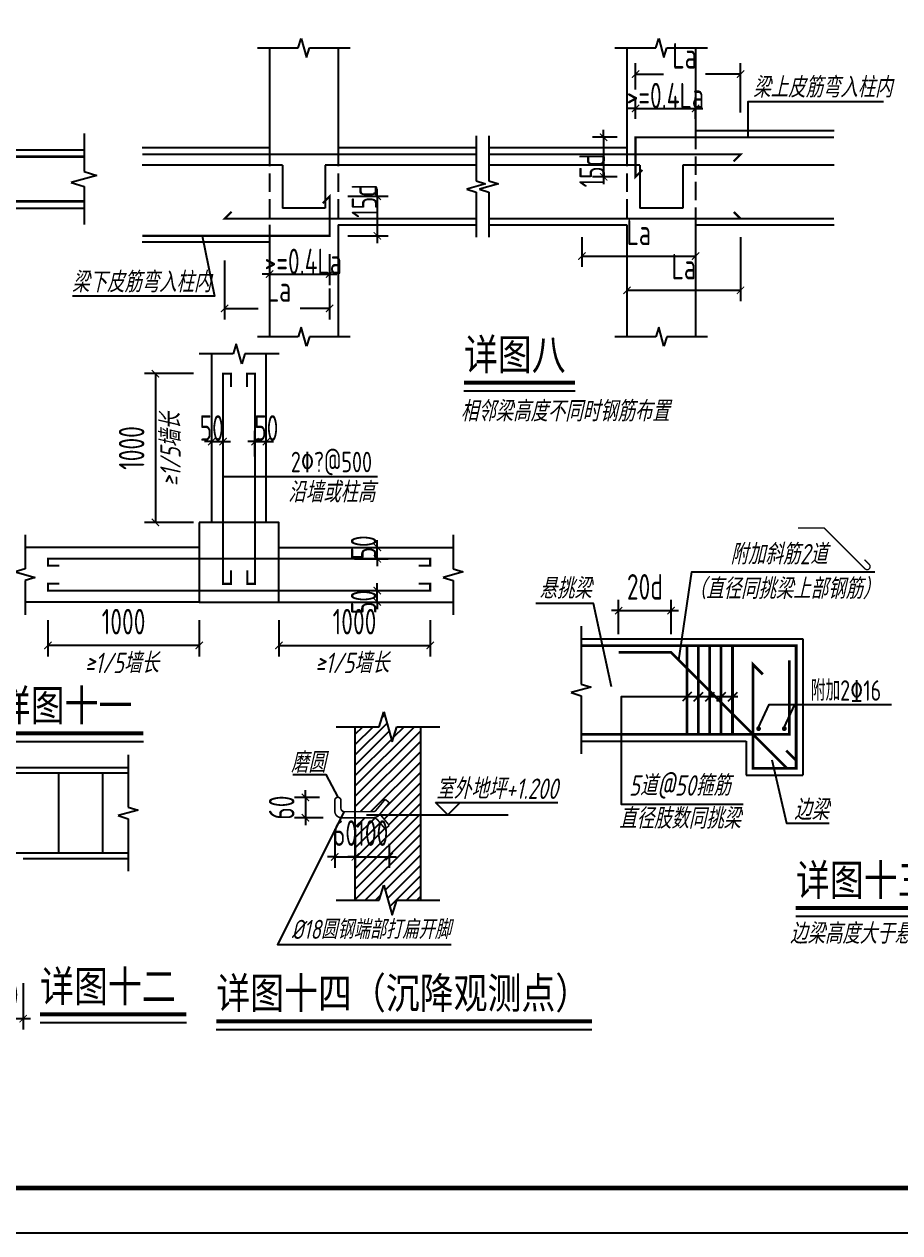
# Model space of a CAD drawing. Header units: millimetres. Extents: x -807114 to 558292, y -468455 to -61603.
# Drawn here: x -312936 to -300955, y -254641 to -238107 of the extents above; entities that cross this region are included whole.
import ezdxf
from ezdxf.enums import TextEntityAlignment as Align

# ---------------------------------------------------------------- set-up
doc = ezdxf.new("R2010")
doc.units = ezdxf.units.MM
doc.header["$LTSCALE"] = 1000
doc.linetypes.add('DASH', pattern=[0.35, 0.25, -0.1])
for name, color, linetype in [('0-hatch', 8, 'Continuous'), ('1-剖面钢筋', 30, 'Continuous'), ('DIM_IDEN', 3, 'Continuous'), ('DIM_LEAD', 3, 'Continuous'), ('DIM_SYMB', 3, 'Continuous'), ('PUB_DIM', 3, 'Continuous'), ('PUB_TEXT', 3, 'Continuous'), ('PUB_TITLE', 4, 'Continuous'), ('标注线', 133, 'Continuous')]:
    doc.layers.add(name, color=color, linetype=linetype)
doc.styles.add('DIM_FONT', font='tssdeng.shx', dxfattribs={"width": 0.7, "bigfont": 'tssdchn.shx'})
doc.styles.add('LL', font='tssdeng.shx', dxfattribs={"width": 0.7, "height": 5, "bigfont": 'tssdchn.shx'})
doc.styles.add('TEXT', font='gbeitc.shx', dxfattribs={"width": 0.85, "bigfont": 'hztxt.shx'})
doc.styles.add('宋体', font='simsun.ttc', dxfattribs={"width": 0.8})
doc.dimstyles.new('DIMN', dxfattribs={"dimtxt": 350, "dimasz": 100, "dimexe": 150, "dimexo": 250, "dimgap": 150, "dimtad": 1, "dimdec": 0, "dimzin": 0, "dimdsep": 46, "dimtxsty": 'DIM_FONT', "dimblk": 'ARCHTICK', "dimcen": 9, "dimclrt": 7, "dimadec": 0, "dimazin": 0, "dimtfac": 1, "dimtdec": 0, "dimtix": 1, "dimtmove": 2, "dimatfit": 3, "dimfxl": 1, "dimtolj": 1, "dimtzin": 0, "dimarcsym": 0})

# ---------------------------------------------------------------- blocks, each defined once
blk = doc.blocks.new('_ArchTick')
at = {"color": 0, "linetype": 'ByBlock', "const_width": 0.15}
blk.add_lwpolyline([(-0.5, -0.5), (0.5, 0.5)], dxfattribs=at)
blk = doc.blocks.new('*D9019')
at = {"layer": 'Defpoints', "color": 0}
for p in [(-308644, -248684), (-309088, -248964), (-308593, -248964)]:
    blk.add_point(p, dxfattribs=at)
at = {"layer": 'PUB_DIM', "color": 0, "lineweight": -2}
for p, q in [((-309088, -248684), (-309088, -248584)), ((-308894, -248684), (-309238, -248684)), ((-309088, -248684), (-309088, -248964)), ((-308843, -248964), (-309238, -248964)), ((-309088, -248964), (-309088, -249064))]:
    blk.add_line(p, q, dxfattribs=at)
at = {"layer": 'PUB_DIM', "color": 0, "linetype": 'ByBlock', "lineweight": -2, "xscale": 100, "yscale": 100, "zscale": 100}
for p, rotation in [((-309088, -248684), 270), ((-309088, -248964), 90)]:
    blk.add_blockref('_ArchTick', p, dxfattribs=dict(at, rotation=rotation))
at = {"layer": 'PUB_DIM', "color": 7, "insert": (-309413, -248824), "char_height": 350, "attachment_point": 5, "rotation": 90, "style": 'DIM_FONT'}
blk.add_mtext('\\A1;60', dxfattribs=at)
blk = doc.blocks.new('*D9020')
at = {"layer": 'Defpoints', "color": 0}
for p in [(-308686, -248870), (-308406, -249069), (-308406, -249498)]:
    blk.add_point(p, dxfattribs=at)
at = {"layer": 'PUB_DIM', "color": 0, "lineweight": -2}
for p, q in [((-308686, -249120), (-308686, -249648)), ((-308406, -249319), (-308406, -249648)), ((-308686, -249498), (-308786, -249498)), ((-308686, -249498), (-308406, -249498)), ((-308406, -249498), (-308306, -249498))]:
    blk.add_line(p, q, dxfattribs=at)
at = {"layer": 'PUB_DIM', "color": 0, "linetype": 'ByBlock', "lineweight": -2, "xscale": 100, "yscale": 100, "zscale": 100}
blk.add_blockref('_ArchTick', (-308686, -249498), dxfattribs=at)
at = {"layer": 'PUB_DIM', "color": 0, "linetype": 'ByBlock', "lineweight": -2, "xscale": 100, "yscale": 100, "zscale": 100, "rotation": 180}
blk.add_blockref('_ArchTick', (-308406, -249498), dxfattribs=at)
at = {"layer": 'PUB_DIM', "color": 7, "insert": (-308546, -249173), "char_height": 350, "attachment_point": 5, "style": 'DIM_FONT'}
blk.add_mtext('\\A1;60', dxfattribs=at)
blk = doc.blocks.new('*D9021')
at = {"layer": 'Defpoints', "color": 0}
for p in [(-308406, -248870), (-307940, -249069), (-307940, -249498)]:
    blk.add_point(p, dxfattribs=at)
at = {"layer": 'PUB_DIM', "color": 0, "lineweight": -2}
for p, q in [((-308406, -249120), (-308406, -249648)), ((-307940, -249319), (-307940, -249648)), ((-308406, -249498), (-308506, -249498)), ((-308406, -249498), (-307940, -249498)), ((-307940, -249498), (-307840, -249498))]:
    blk.add_line(p, q, dxfattribs=at)
at = {"layer": 'PUB_DIM', "color": 0, "linetype": 'ByBlock', "lineweight": -2, "xscale": 100, "yscale": 100, "zscale": 100}
blk.add_blockref('_ArchTick', (-308406, -249498), dxfattribs=at)
at = {"layer": 'PUB_DIM', "color": 0, "linetype": 'ByBlock', "lineweight": -2, "xscale": 100, "yscale": 100, "zscale": 100, "rotation": 180}
blk.add_blockref('_ArchTick', (-307940, -249498), dxfattribs=at)
at = {"layer": 'PUB_DIM', "color": 7, "insert": (-308173, -249173), "char_height": 350, "attachment_point": 5, "style": 'DIM_FONT'}
blk.add_mtext('\\A1;100', dxfattribs=at)
blk = doc.blocks.new('*D9022')
at = {"layer": 'Defpoints', "color": 0}
for p in [(-304084, -246130), (-304802, -246701), (-304084, -246701)]:
    blk.add_point(p, dxfattribs=at)
at = {"layer": 'PUB_DIM', "color": 0, "lineweight": -2}
for p, q in [((-304802, -246451), (-304802, -245980)), ((-304084, -246451), (-304084, -245980)), ((-304802, -246130), (-304902, -246130)), ((-304802, -246130), (-304084, -246130)), ((-304084, -246130), (-303984, -246130))]:
    blk.add_line(p, q, dxfattribs=at)
at = {"layer": 'PUB_DIM', "color": 0, "linetype": 'ByBlock', "lineweight": -2, "xscale": 100, "yscale": 100, "zscale": 100}
blk.add_blockref('_ArchTick', (-304802, -246130), dxfattribs=at)
at = {"layer": 'PUB_DIM', "color": 0, "linetype": 'ByBlock', "lineweight": -2, "xscale": 100, "yscale": 100, "zscale": 100, "rotation": 180}
blk.add_blockref('_ArchTick', (-304084, -246130), dxfattribs=at)
at = {"layer": 'PUB_DIM', "color": 7, "insert": (-304443, -245805), "char_height": 350, "attachment_point": 5, "style": 'DIM_FONT'}
blk.add_mtext('\\A1;20d', dxfattribs=at)
blk = doc.blocks.new('*D9034')
at = {"layer": 'Defpoints', "color": 0}
for p in [(-304571, -239654), (-305008, -240195), (-304571, -240195)]:
    blk.add_point(p, dxfattribs=at)
at = {"layer": 'PUB_DIM', "color": 0, "lineweight": -2}
for p, q in [((-305008, -239654), (-305008, -239554)), ((-304821, -239654), (-305158, -239654)), ((-305008, -239654), (-305008, -240195)), ((-304821, -240195), (-305158, -240195)), ((-305008, -240195), (-305008, -240295))]:
    blk.add_line(p, q, dxfattribs=at)
at = {"layer": 'PUB_DIM', "color": 0, "linetype": 'ByBlock', "lineweight": -2, "xscale": 100, "yscale": 100, "zscale": 100}
for p, rotation in [((-305008, -239654), 270), ((-305008, -240195), 90)]:
    blk.add_blockref('_ArchTick', p, dxfattribs=dict(at, rotation=rotation))
at = {"layer": 'PUB_DIM', "color": 7, "insert": (-305166, -240110), "char_height": 350, "attachment_point": 5, "rotation": 90, "style": 'DIM_FONT'}
blk.add_mtext('\\A1;15d', dxfattribs=at)
blk = doc.blocks.new('*D9035')
at = {"layer": 'Defpoints', "color": 0}
for p in [(-303750, -239260), (-304571, -239654), (-303750, -239654)]:
    blk.add_point(p, dxfattribs=at)
at = {"layer": 'PUB_DIM', "color": 0, "lineweight": -2}
for p, q in [((-304571, -239404), (-304571, -239110)), ((-303750, -239404), (-303750, -239110)), ((-304571, -239260), (-304671, -239260)), ((-304571, -239260), (-303750, -239260)), ((-303750, -239260), (-303650, -239260))]:
    blk.add_line(p, q, dxfattribs=at)
at = {"layer": 'PUB_DIM', "color": 0, "linetype": 'ByBlock', "lineweight": -2, "xscale": 100, "yscale": 100, "zscale": 100}
blk.add_blockref('_ArchTick', (-304571, -239260), dxfattribs=at)
at = {"layer": 'PUB_DIM', "color": 0, "linetype": 'ByBlock', "lineweight": -2, "xscale": 100, "yscale": 100, "zscale": 100, "rotation": 180}
blk.add_blockref('_ArchTick', (-303750, -239260), dxfattribs=at)
at = {"layer": 'PUB_DIM', "color": 7, "insert": (-304163, -239085), "char_height": 350, "attachment_point": 5, "style": 'DIM_FONT'}
blk.add_mtext('\\A1;>=0.4La', dxfattribs=at)
blk = doc.blocks.new('*D9036')
at = {"layer": 'Defpoints', "color": 0}
for p in [(-303134, -238790), (-304571, -239250), (-303134, -239566)]:
    blk.add_point(p, dxfattribs=at)
at = {"layer": 'PUB_DIM', "color": 0, "lineweight": -2}
for p, q in [((-304571, -239000), (-304571, -238640)), ((-303134, -239316), (-303134, -238640)), ((-304571, -238790), (-304188, -238790)), ((-303134, -238790), (-303614, -238790))]:
    blk.add_line(p, q, dxfattribs=at)
at = {"layer": 'PUB_DIM', "color": 0, "linetype": 'ByBlock', "lineweight": -2, "xscale": 100, "yscale": 100, "zscale": 100, "rotation": 180}
blk.add_blockref('_ArchTick', (-304571, -238790), dxfattribs=at)
at = {"layer": 'PUB_DIM', "color": 0, "linetype": 'ByBlock', "lineweight": -2, "xscale": 100, "yscale": 100, "zscale": 100}
blk.add_blockref('_ArchTick', (-303134, -238790), dxfattribs=at)
at = {"layer": 'PUB_DIM', "color": 7, "insert": (-303901, -238539), "char_height": 350, "attachment_point": 5, "style": 'DIM_FONT'}
blk.add_mtext('\\A1;La', dxfattribs=at)
blk = doc.blocks.new('*D9037')
at = {"layer": 'Defpoints', "color": 0}
for p in [(-304688, -240769), (-303134, -240769), (-303134, -241748)]:
    blk.add_point(p, dxfattribs=at)
at = {"layer": 'PUB_DIM', "color": 0, "lineweight": -2}
for p, q in [((-304688, -241019), (-304688, -241898)), ((-303134, -241019), (-303134, -241898)), ((-304688, -241748), (-303134, -241748))]:
    blk.add_line(p, q, dxfattribs=at)
at = {"layer": 'PUB_DIM', "color": 0, "linetype": 'ByBlock', "lineweight": -2, "xscale": 100, "yscale": 100, "zscale": 100, "rotation": 180}
blk.add_blockref('_ArchTick', (-304688, -241748), dxfattribs=at)
at = {"layer": 'PUB_DIM', "color": 0, "linetype": 'ByBlock', "lineweight": -2, "xscale": 100, "yscale": 100, "zscale": 100}
blk.add_blockref('_ArchTick', (-303134, -241748), dxfattribs=at)
at = {"layer": 'PUB_DIM', "color": 7, "insert": (-303911, -241423), "char_height": 350, "attachment_point": 5, "style": 'DIM_FONT'}
blk.add_mtext('\\A1;La', dxfattribs=at)
blk = doc.blocks.new('*D9038')
at = {"layer": 'Defpoints', "color": 0}
for p in [(-305304, -240769), (-303750, -240769), (-303750, -241279)]:
    blk.add_point(p, dxfattribs=at)
at = {"layer": 'PUB_DIM', "color": 0, "lineweight": -2}
for p, q in [((-305304, -241019), (-305304, -241429)), ((-303750, -241019), (-303750, -241429)), ((-305304, -241279), (-303750, -241279))]:
    blk.add_line(p, q, dxfattribs=at)
at = {"layer": 'PUB_DIM', "color": 0, "linetype": 'ByBlock', "lineweight": -2, "xscale": 100, "yscale": 100, "zscale": 100, "rotation": 180}
blk.add_blockref('_ArchTick', (-305304, -241279), dxfattribs=at)
at = {"layer": 'PUB_DIM', "color": 0, "linetype": 'ByBlock', "lineweight": -2, "xscale": 100, "yscale": 100, "zscale": 100}
blk.add_blockref('_ArchTick', (-303750, -241279), dxfattribs=at)
at = {"layer": 'PUB_DIM', "color": 7, "insert": (-304527, -240954), "char_height": 350, "attachment_point": 5, "style": 'DIM_FONT'}
blk.add_mtext('\\A1;La', dxfattribs=at)
blk = doc.blocks.new('*D9039')
at = {"layer": 'Defpoints', "color": 0}
for p in [(-308757, -240462), (-308757, -241003), (-308104, -241003)]:
    blk.add_point(p, dxfattribs=at)
at = {"layer": 'PUB_DIM', "color": 0, "lineweight": -2}
for p, q in [((-308104, -240462), (-308104, -240362)), ((-308507, -240462), (-307954, -240462)), ((-308104, -240462), (-308104, -241003)), ((-308507, -241003), (-307954, -241003)), ((-308104, -241003), (-308104, -241103))]:
    blk.add_line(p, q, dxfattribs=at)
at = {"layer": 'PUB_DIM', "color": 0, "linetype": 'ByBlock', "lineweight": -2, "xscale": 100, "yscale": 100, "zscale": 100}
for p, rotation in [((-308104, -240462), 270), ((-308104, -241003), 90)]:
    blk.add_blockref('_ArchTick', p, dxfattribs=dict(at, rotation=rotation))
at = {"layer": 'PUB_DIM', "color": 7, "insert": (-308280, -240526), "char_height": 350, "attachment_point": 5, "rotation": 90, "style": 'DIM_FONT'}
blk.add_mtext('\\A1;15d', dxfattribs=at)
blk = doc.blocks.new('*D9040')
at = {"layer": 'Defpoints', "color": 0}
for p in [(-310194, -241091), (-308757, -241472), (-308757, -241995)]:
    blk.add_point(p, dxfattribs=at)
at = {"layer": 'PUB_DIM', "color": 0, "lineweight": -2}
for p, q in [((-310194, -241341), (-310194, -242145)), ((-308757, -241722), (-308757, -242145)), ((-310194, -241995), (-309735, -241995)), ((-308757, -241995), (-309162, -241995))]:
    blk.add_line(p, q, dxfattribs=at)
at = {"layer": 'PUB_DIM', "color": 0, "linetype": 'ByBlock', "lineweight": -2, "xscale": 100, "yscale": 100, "zscale": 100, "rotation": 180}
blk.add_blockref('_ArchTick', (-310194, -241995), dxfattribs=at)
at = {"layer": 'PUB_DIM', "color": 0, "linetype": 'ByBlock', "lineweight": -2, "xscale": 100, "yscale": 100, "zscale": 100}
blk.add_blockref('_ArchTick', (-308757, -241995), dxfattribs=at)
at = {"layer": 'PUB_DIM', "color": 7, "insert": (-309449, -241730), "char_height": 350, "attachment_point": 5, "style": 'DIM_FONT'}
blk.add_mtext('\\A1;La', dxfattribs=at)
blk = doc.blocks.new('*D9041')
at = {"layer": 'Defpoints', "color": 0}
for p in [(-309578, -241003), (-308757, -241003), (-308757, -241526)]:
    blk.add_point(p, dxfattribs=at)
at = {"layer": 'PUB_DIM', "color": 0, "lineweight": -2}
for p, q in [((-309578, -241253), (-309578, -241676)), ((-308757, -241253), (-308757, -241676)), ((-309578, -241526), (-309678, -241526)), ((-309578, -241526), (-308757, -241526)), ((-308757, -241526), (-308657, -241526))]:
    blk.add_line(p, q, dxfattribs=at)
at = {"layer": 'PUB_DIM', "color": 0, "linetype": 'ByBlock', "lineweight": -2, "xscale": 100, "yscale": 100, "zscale": 100}
blk.add_blockref('_ArchTick', (-309578, -241526), dxfattribs=at)
at = {"layer": 'PUB_DIM', "color": 0, "linetype": 'ByBlock', "lineweight": -2, "xscale": 100, "yscale": 100, "zscale": 100, "rotation": 180}
blk.add_blockref('_ArchTick', (-308757, -241526), dxfattribs=at)
at = {"layer": 'PUB_DIM', "color": 7, "insert": (-309117, -241353), "char_height": 350, "attachment_point": 5, "style": 'DIM_FONT'}
blk.add_mtext('\\A1;>=0.4La', dxfattribs=at)
blk = doc.blocks.new('*D9049')
at = {"layer": 'Defpoints', "color": 0}
for p in [(-308665, -245265), (-308104, -245265), (-308665, -245421)]:
    blk.add_point(p, dxfattribs=at)
at = {"layer": 'PUB_DIM', "color": 0, "lineweight": -2}
for p, q in [((-308104, -245265), (-308104, -245165)), ((-308415, -245265), (-307954, -245265)), ((-308104, -245421), (-308104, -245265)), ((-308415, -245421), (-307954, -245421)), ((-308104, -245421), (-308104, -245521))]:
    blk.add_line(p, q, dxfattribs=at)
at = {"layer": 'PUB_DIM', "color": 0, "linetype": 'ByBlock', "lineweight": -2, "xscale": 100, "yscale": 100, "zscale": 100}
for p, rotation in [((-308104, -245265), 270), ((-308104, -245421), 90)]:
    blk.add_blockref('_ArchTick', p, dxfattribs=dict(at, rotation=rotation))
at = {"layer": 'PUB_DIM', "color": 7, "insert": (-308291, -245265), "char_height": 350, "attachment_point": 5, "rotation": 90, "style": 'DIM_FONT'}
blk.add_mtext('\\A1;50', dxfattribs=at)
blk = doc.blocks.new('*D9050')
at = {"layer": 'Defpoints', "color": 0}
for p in [(-310370, -242888), (-311141, -244923), (-310370, -244923)]:
    blk.add_point(p, dxfattribs=at)
at = {"layer": 'PUB_DIM', "color": 0, "lineweight": -2}
for p, q in [((-310620, -242888), (-311291, -242888)), ((-311141, -242888), (-311141, -244923)), ((-310620, -244923), (-311291, -244923))]:
    blk.add_line(p, q, dxfattribs=at)
at = {"layer": 'PUB_DIM', "color": 0, "linetype": 'ByBlock', "lineweight": -2, "xscale": 100, "yscale": 100, "zscale": 100}
for p, rotation in [((-311141, -242888), 90), ((-311141, -244923), 270)]:
    blk.add_blockref('_ArchTick', p, dxfattribs=dict(at, rotation=rotation))
at = {"layer": 'PUB_DIM', "color": 7, "insert": (-311466, -243905), "char_height": 350, "attachment_point": 5, "rotation": 90, "style": 'DIM_FONT'}
blk.add_mtext('\\A1;1000', dxfattribs=at)
blk = doc.blocks.new('*D9051')
at = {"layer": 'Defpoints', "color": 0}
for p in [(-310214, -243818), (-310370, -244273), (-310214, -244273)]:
    blk.add_point(p, dxfattribs=at)
at = {"layer": 'PUB_DIM', "color": 0, "lineweight": -2}
for p, q in [((-310370, -244023), (-310370, -243668)), ((-310214, -244023), (-310214, -243668)), ((-310370, -243818), (-310470, -243818)), ((-310370, -243818), (-310214, -243818)), ((-310214, -243818), (-310114, -243818))]:
    blk.add_line(p, q, dxfattribs=at)
at = {"layer": 'PUB_DIM', "color": 0, "linetype": 'ByBlock', "lineweight": -2, "xscale": 100, "yscale": 100, "zscale": 100}
blk.add_blockref('_ArchTick', (-310370, -243818), dxfattribs=at)
at = {"layer": 'PUB_DIM', "color": 0, "linetype": 'ByBlock', "lineweight": -2, "xscale": 100, "yscale": 100, "zscale": 100, "rotation": 180}
blk.add_blockref('_ArchTick', (-310214, -243818), dxfattribs=at)
at = {"layer": 'PUB_DIM', "color": 7, "insert": (-310370, -243632), "char_height": 350, "attachment_point": 5, "style": 'DIM_FONT'}
blk.add_mtext('\\A1;50', dxfattribs=at)
blk = doc.blocks.new('*D9052')
at = {"layer": 'Defpoints', "color": 0}
for p in [(-309623, -243818), (-309778, -244273), (-309623, -244273)]:
    blk.add_point(p, dxfattribs=at)
at = {"layer": 'PUB_DIM', "color": 0, "lineweight": -2}
for p, q in [((-309778, -244023), (-309778, -243668)), ((-309623, -244023), (-309623, -243668)), ((-309778, -243818), (-309878, -243818)), ((-309778, -243818), (-309623, -243818)), ((-309623, -243818), (-309523, -243818))]:
    blk.add_line(p, q, dxfattribs=at)
at = {"layer": 'PUB_DIM', "color": 0, "linetype": 'ByBlock', "lineweight": -2, "xscale": 100, "yscale": 100, "zscale": 100}
blk.add_blockref('_ArchTick', (-309778, -243818), dxfattribs=at)
at = {"layer": 'PUB_DIM', "color": 0, "linetype": 'ByBlock', "lineweight": -2, "xscale": 100, "yscale": 100, "zscale": 100, "rotation": 180}
blk.add_blockref('_ArchTick', (-309623, -243818), dxfattribs=at)
at = {"layer": 'PUB_DIM', "color": 7, "insert": (-309623, -243632), "char_height": 350, "attachment_point": 5, "style": 'DIM_FONT'}
blk.add_mtext('\\A1;50', dxfattribs=at)
blk = doc.blocks.new('*D9053')
at = {"layer": 'Defpoints', "color": 0}
for p in [(-312612, -246012), (-310541, -246012), (-312612, -246606)]:
    blk.add_point(p, dxfattribs=at)
at = {"layer": 'PUB_DIM', "color": 0, "lineweight": -2}
for p, q in [((-312612, -246262), (-312612, -246756)), ((-310541, -246262), (-310541, -246756)), ((-310541, -246606), (-312612, -246606))]:
    blk.add_line(p, q, dxfattribs=at)
at = {"layer": 'PUB_DIM', "color": 0, "linetype": 'ByBlock', "lineweight": -2, "xscale": 100, "yscale": 100, "zscale": 100, "rotation": 180}
blk.add_blockref('_ArchTick', (-312612, -246606), dxfattribs=at)
at = {"layer": 'PUB_DIM', "color": 0, "linetype": 'ByBlock', "lineweight": -2, "xscale": 100, "yscale": 100, "zscale": 100}
blk.add_blockref('_ArchTick', (-310541, -246606), dxfattribs=at)
at = {"layer": 'PUB_DIM', "color": 7, "insert": (-311576, -246281), "char_height": 350, "attachment_point": 5, "style": 'DIM_FONT'}
blk.add_mtext('\\A1;1000', dxfattribs=at)
blk = doc.blocks.new('*D9054')
at = {"layer": 'Defpoints', "color": 0}
for p in [(-308665, -245856), (-308104, -245856), (-308665, -246012)]:
    blk.add_point(p, dxfattribs=at)
at = {"layer": 'PUB_DIM', "color": 0, "lineweight": -2}
for p, q in [((-308415, -245856), (-307954, -245856)), ((-308104, -245856), (-308104, -245756)), ((-308104, -246012), (-308104, -245856)), ((-308415, -246012), (-307954, -246012)), ((-308104, -246012), (-308104, -246112))]:
    blk.add_line(p, q, dxfattribs=at)
at = {"layer": 'PUB_DIM', "color": 0, "linetype": 'ByBlock', "lineweight": -2, "xscale": 100, "yscale": 100, "zscale": 100}
for p, rotation in [((-308104, -245856), 270), ((-308104, -246012), 90)]:
    blk.add_blockref('_ArchTick', p, dxfattribs=dict(at, rotation=rotation))
at = {"layer": 'PUB_DIM', "color": 7, "insert": (-308291, -246012), "char_height": 350, "attachment_point": 5, "rotation": 90, "style": 'DIM_FONT'}
blk.add_mtext('\\A1;50', dxfattribs=at)
blk = doc.blocks.new('*D9055')
at = {"layer": 'Defpoints', "color": 0}
for p in [(-309452, -246012), (-307381, -246012), (-307381, -246606)]:
    blk.add_point(p, dxfattribs=at)
at = {"layer": 'PUB_DIM', "color": 0, "lineweight": -2}
for p, q in [((-309452, -246262), (-309452, -246756)), ((-307381, -246262), (-307381, -246756)), ((-309452, -246606), (-307381, -246606))]:
    blk.add_line(p, q, dxfattribs=at)
at = {"layer": 'PUB_DIM', "color": 0, "linetype": 'ByBlock', "lineweight": -2, "xscale": 100, "yscale": 100, "zscale": 100, "rotation": 180}
blk.add_blockref('_ArchTick', (-309452, -246606), dxfattribs=at)
at = {"layer": 'PUB_DIM', "color": 0, "linetype": 'ByBlock', "lineweight": -2, "xscale": 100, "yscale": 100, "zscale": 100}
blk.add_blockref('_ArchTick', (-307381, -246606), dxfattribs=at)
at = {"layer": 'PUB_DIM', "color": 7, "insert": (-308416, -246281), "char_height": 350, "attachment_point": 5, "style": 'DIM_FONT'}
blk.add_mtext('\\A1;1000', dxfattribs=at)
blk = doc.blocks.new('*D9058')
at = {"layer": 'Defpoints', "color": 0}
for p in [(-313571, -250977), (-312949, -250977), (-312949, -251711)]:
    blk.add_point(p, dxfattribs=at)
at = {"layer": 'PUB_DIM', "color": 0, "lineweight": -2}
for p, q in [((-313571, -251227), (-313571, -251861)), ((-312949, -251227), (-312949, -251861)), ((-313571, -251711), (-313671, -251711)), ((-313571, -251711), (-312949, -251711)), ((-312949, -251711), (-312849, -251711))]:
    blk.add_line(p, q, dxfattribs=at)
at = {"layer": 'PUB_DIM', "color": 0, "linetype": 'ByBlock', "lineweight": -2, "xscale": 100, "yscale": 100, "zscale": 100}
blk.add_blockref('_ArchTick', (-313571, -251711), dxfattribs=at)
at = {"layer": 'PUB_DIM', "color": 0, "linetype": 'ByBlock', "lineweight": -2, "xscale": 100, "yscale": 100, "zscale": 100, "rotation": 180}
blk.add_blockref('_ArchTick', (-312949, -251711), dxfattribs=at)
at = {"layer": 'PUB_DIM', "color": 7, "insert": (-313260, -251386), "char_height": 350, "attachment_point": 5, "style": 'DIM_FONT'}
blk.add_mtext('\\A1;250', dxfattribs=at)

msp = doc.modelspace()

# ---------------------------------------------------------------- hatches: boundary and pattern name
at = {"layer": '0-hatch'}
h = msp.add_hatch(dxfattribs=at)
h.set_pattern_fill('ANSI31', color=256, scale=800, style=0)
h.set_pattern_definition([(45, (-557217.31, -324804.4), (-70.71068, 70.71068), [])])
edge = h.paths.add_edge_path()
edge.add_line((-307939.6, -248758.1), (-308068.8, -248913.3))
edge.add_line((-308068.8, -248913.3), (-308061.8, -248921.7))
edge.add_line((-308061.8, -248921.7), (-307510.2, -248921.7))
edge.add_line((-307510.2, -248921.7), (-307510.2, -247717.5))
edge.add_line((-307510.2, -247717.5), (-307836.9, -247717.5))
edge.add_line((-307836.9, -247717.5), (-307902.2, -247922.8))
edge.add_line((-307902.2, -247922.8), (-308014.2, -247512.2))
edge.add_line((-308014.2, -247512.2), (-308079.6, -247717.5))
edge.add_line((-308079.6, -247717.5), (-308406.2, -247717.5))
edge.add_line((-308406.2, -247717.5), (-308406.2, -248879.7))
edge.add_line((-308406.2, -248879.7), (-308159.9, -248879.7))
edge.add_ellipse((-308159.9, -248833.1), major_axis=(33, 33), ratio=1, start_angle=225, end_angle=275.22118)
edge.add_line((-308124, -248862.9), (-307996.9, -248710.3))
edge.add_line((-307996.9, -248710.3), (-307939.6, -248758.1))
edge = h.paths.add_edge_path()
edge.add_line((-307510.2, -248921.7), (-308061.8, -248921.7))
edge.add_line((-308061.8, -248921.7), (-307939.6, -249068.6))
edge.add_line((-307939.6, -249068.6), (-307996.9, -249116.4))
edge.add_line((-307996.9, -249116.4), (-308096, -248997.3))
edge.add_ellipse((-308167.7, -249057.1), major_axis=(66, 66), ratio=1, start_angle=354.77882, end_angle=406.78)
edge.add_ellipse((-308171.3, -248830.7), major_axis=(94.1, 94.1), ratio=1, start_angle=225.26592, end_angle=226.51409)
edge.add_line((-308167.7, -248963.7), (-308406.2, -248963.7))
edge.add_line((-308406.2, -248963.7), (-308406.2, -250089.7))
edge.add_line((-308406.2, -250089.7), (-308079.6, -250089.7))
edge.add_line((-308079.6, -250089.7), (-308014.2, -249884.4))
edge.add_line((-308014.2, -249884.4), (-307902.2, -250295.1))
edge.add_line((-307902.2, -250295.1), (-307836.9, -250089.7))
edge.add_line((-307836.9, -250089.7), (-307510.2, -250089.7))
edge.add_line((-307510.2, -250089.7), (-307510.2, -248921.7))
h.paths.add_polyline_path([(-308374.9, -249204.5), (-307970.9, -249204.5), (-307970.9, -249456.5), (-308374.9, -249456.5)], flags=24)

# ---------------------------------------------------------------- linework, layer by layer
at = {"layer": '1-剖面钢筋'}
for points, const_width in [([(-304476.4, -240099.6), (-304571.1, -240195.4), (-304571.1, -239654.1), (-301853.3, -239654.1)], 29.3), ([(-311320.4, -239888.8), (-306752, -239888.8)], 29.3), ([(-306576.1, -239888.8), (-303134.1, -239888.8), (-303228.8, -239984.5)], 29.3), ([(-308851.7, -240557.7), (-308757, -240462), (-308757, -241003.2), (-311320.4, -241003.2)], 29.3), ([(-310099.3, -240672.9), (-310194.1, -240768.6), (-306752, -240768.6)], 29.3), ([(-303134.1, -240768.6), (-303227, -240675.6)], 29.3), ([(-306576.1, -240768.6), (-301853.3, -240768.6)], 29.3), ([(-310108, -243071.9), (-310108, -242888), (-310214, -242888), (-310214, -245763.4), (-310108, -245763.4), (-310108, -245579.6)], 28), ([(-309884.6, -245579.6), (-309884.6, -245763.4), (-309778.5, -245763.4), (-309778.5, -242888), (-309886.4, -242888), (-309886.4, -243071.9)], 28), ([(-307536.4, -245514.9), (-307380.8, -245514.9), (-307380.8, -245420.7), (-312611.7, -245420.7), (-312611.7, -245514.9), (-312456.1, -245514.9)], 28), ([(-307536.4, -245762), (-307380.8, -245762), (-307380.8, -245856.2), (-312611.7, -245856.2), (-312611.7, -245762), (-312456.1, -245762)], 28), ([(-317813.1, -248349.4), (-311514.8, -248349.4)], 28), ([(-312462.8, -248349.4), (-312462.8, -249444.5)], 28), ([(-311861.2, -248349.4), (-311861.2, -249444.5)], 28), ([(-308686.2, -248870.4), (-308686.2, -248725.7)], 21.8), ([(-308602.2, -248833.1), (-308602.2, -248725.7)], 21.8), ([(-308124, -248862.9), (-307996.9, -248710.3)], 21.8), ([(-307939.6, -248758.1), (-308082.8, -248930.1)], 21.8), ([(-307996.9, -248710.3), (-307939.6, -248758.1)], 21.8), ([(-308167.7, -248963.7), (-308592.9, -248963.7)], 21.8), ([(-308159.9, -248879.7), (-308555.6, -248879.7)], 21.8), ([(-308096, -248997.3), (-307996.9, -249116.4)], 21.8), ([(-307939.6, -249068.6), (-308068.8, -248913.3)], 21.8), ([(-307996.9, -249116.4), (-307939.6, -249068.6)], 21.8), ([(-317813.1, -249444.5), (-311514.8, -249444.5)], 28)]:
    msp.add_lwpolyline(points, dxfattribs=dict(at, const_width=const_width))
at = {"layer": '1-剖面钢筋', "elevation": 0}
for points, const_width in [([(-316847.2, -239921.4), (-315609.7, -239921.4), (-315173.5, -240005.9), (-313944.7, -240005.9), (-313529.7, -239921.4), (-312117.1, -239921.4)], 36), ([(-316847.2, -240529.4), (-312117.1, -240529.4)], 36), ([(-305314.8, -246607.8), (-302373.4, -246607.8), (-302373.4, -248287.8), (-302964.5, -248287.8), (-302964.5, -246866.1), (-302828.7, -247001.9)], 37.3), ([(-304802, -246701.2), (-304084.5, -246701.2), (-302497.8, -248287.8)], 37.3), ([(-303866.7, -247821.2), (-303866.7, -246607.8)], 37.3), ([(-303711.2, -247821.2), (-303711.2, -246607.8)], 37.3), ([(-303555.6, -247821.2), (-303555.6, -246607.8)], 37.3), ([(-303400, -247821.2), (-303400, -246607.8)], 37.3), ([(-303244.5, -247821.2), (-303244.5, -246607.8)], 37.3), ([(-305314.8, -247821.2), (-302466.7, -247821.2), (-302466.7, -246810.7)], 37.3), ([(-302509.2, -248044.1), (-302373.4, -248179.9)], 37.3)]:
    msp.add_lwpolyline(points, dxfattribs=dict(at, const_width=const_width))
at = {"layer": '1-剖面钢筋', "const_width": 18.7, "elevation": 0}
msp.add_lwpolyline([(-302347.5, -244999.1), (-301988.8, -244999.1), (-301433.1, -245554.8, 1), (-301370.9, -245500.8), (-301438.8, -245432.9)], format="xyb", dxfattribs=at)
at = {"layer": '1-剖面钢筋', "const_width": 32.5, "elevation": 0}
for points in [[(-302903.4, -247744.2, -1), (-302870.9, -247744.2, -1)], [(-302551.5, -247744.2, -1), (-302519, -247744.2, -1)]]:
    msp.add_lwpolyline(points, format="xyb", close=True, dxfattribs=at)
at = {"layer": '1-剖面钢筋', "const_width": 21.8}
for points in [[(-308602.2, -248725.7, 1), (-308686.2, -248725.7, 1)], [(-308602.2, -248833.1, 0.4142136), (-308555.6, -248879.7, 0.4142136)], [(-308686.2, -248870.4, 0.4142136), (-308592.9, -248963.7, 0.4142136)], [(-308167.7, -248963.7, 0.1769902), (-308082.8, -248930.1, 0.1769902)], [(-308096, -248997.3, 0.2227074), (-308167.7, -248963.7, 0.2227074)], [(-308159.9, -248879.7, 0.2227074), (-308124, -248862.9, 0.2227074)]]:
    msp.add_lwpolyline(points, format="xyb", dxfattribs=at)
at = {"layer": 'DIM_IDEN', "color": 253}
msp.add_line((-310214, -244293.5), (-308099.6, -244293.5), dxfattribs=at)
at = {"layer": 'DIM_LEAD'}
for p, q in [((-309185.2, -238432.3), (-309144.1, -238303.2)), ((-309144.1, -238303.2), (-309073.7, -238561.3)), ((-304295.4, -238432.3), (-304254.4, -238303.2)), ((-304254.4, -238303.2), (-304184, -238561.3)), ((-309742.4, -238432.3), (-309185.2, -238432.3)), ((-309073.7, -238561.3), (-309032.7, -238432.3)), ((-309032.7, -238432.3), (-308475.5, -238432.3)), ((-304852.6, -238432.3), (-304295.4, -238432.3)), ((-304184, -238561.3), (-304142.9, -238432.3)), ((-304142.9, -238432.3), (-303585.7, -238432.3)), ((-312117.1, -239601.4, 0), (-312117.1, -240121.4, 0)), ((-306752, -239636.6), (-306752, -240252.4)), ((-306576.1, -239636.6), (-306576.1, -240252.4)), ((-311941.1, -240177.4, 0), (-312293.1, -240273.4, 0)), ((-312117.1, -240121.4, 0), (-311941.1, -240177.4, 0)), ((-312293.1, -240273.4, 0), (-312117.1, -240329.4, 0)), ((-312117.1, -240329.4, 0), (-312117.1, -240849.4, 0)), ((-306623, -240293.5), (-306881.1, -240363.9)), ((-306881.1, -240363.9), (-306752, -240404.9)), ((-306752, -240252.4), (-306623, -240293.5)), ((-306447, -240293.5), (-306705.1, -240363.9)), ((-306705.1, -240363.9), (-306576.1, -240404.9)), ((-306576.1, -240252.4), (-306447, -240293.5)), ((-306752, -240404.9), (-306752, -241020.8)), ((-306576.1, -240404.9), (-306576.1, -241020.8)), ((-309185.2, -242382.9), (-309742.4, -242382.9)), ((-309144.1, -242253.9), (-309185.2, -242382.9)), ((-309073.7, -242512), (-309144.1, -242253.9)), ((-309032.7, -242382.9), (-309073.7, -242512)), ((-308475.5, -242382.9), (-309032.7, -242382.9)), ((-304295.4, -242382.9), (-304852.6, -242382.9)), ((-304254.4, -242253.9), (-304295.4, -242382.9)), ((-304184, -242512), (-304254.4, -242253.9)), ((-304142.9, -242382.9), (-304184, -242512)), ((-303585.7, -242382.9), (-304142.9, -242382.9)), ((-310033.6, -242481.6), (-310077.1, -242618.4)), ((-309958.9, -242755.3), (-310033.6, -242481.6)), ((-310077.1, -242618.4), (-310543.8, -242618.4)), ((-309915.4, -242618.4), (-309958.9, -242755.3)), ((-309448.7, -242618.4), (-309915.4, -242618.4)), ((-312924.2, -245090.9), (-312924.2, -245557.6)), ((-307068.3, -245090.9), (-307068.3, -245557.6)), ((-312924.2, -245557.6), (-313061.1, -245601.1)), ((-313061.1, -245601.1), (-312787.3, -245675.8)), ((-312787.3, -245675.8), (-312924.2, -245719.3)), ((-306931.4, -245601.1), (-307205.2, -245675.8)), ((-307205.2, -245675.8), (-307068.3, -245719.3)), ((-307068.3, -245557.6), (-306931.4, -245601.1)), ((-312924.2, -245719.3), (-312924.2, -246186)), ((-307068.3, -245719.3), (-307068.3, -246186)), ((-305314.8, -246340.3, 0), (-305314.8, -247133.6, 0)), ((-305177.9, -247177.2, 0), (-305451.7, -247251.8, 0)), ((-305314.8, -247133.6, 0), (-305177.9, -247177.2, 0)), ((-305451.7, -247251.8, 0), (-305314.8, -247295.4, 0)), ((-305314.8, -247295.4, 0), (-305314.8, -248088.7, 0)), ((-308079.6, -247717.5), (-308014.2, -247512.2)), ((-308014.2, -247512.2), (-307902.2, -247922.8)), ((-308667.6, -247717.5), (-308079.6, -247717.5)), ((-307902.2, -247922.8), (-307836.9, -247717.5)), ((-307836.9, -247717.5), (-307248.9, -247717.5)), ((-311514.8, -248100.5), (-311514.8, -248816.1)), ((-311514.8, -248816.1), (-311377.9, -248859.6)), ((-311377.9, -248859.6), (-311651.6, -248934.3)), ((-311651.6, -248934.3), (-311514.8, -248977.8)), ((-311514.8, -248977.8), (-311514.8, -249693.4)), ((-308079.6, -250089.7), (-308014.2, -249884.4)), ((-308014.2, -249884.4), (-307902.2, -250295.1)), ((-308667.6, -250089.7), (-308079.6, -250089.7)), ((-307902.2, -250295.1), (-307836.9, -250089.7)), ((-307836.9, -250089.7), (-307248.9, -250089.7))]:
    msp.add_line(p, q, dxfattribs=at)
at = {"layer": 'DIM_LEAD', "color": 3}
for points in [[(-309260.1, -248372.1), (-308808.9, -248372.1), (-308644.2, -248683.7)], [(-308555.6, -248879.7), (-309470.1, -250697.1), (-307093.2, -250697.1)], [(-308252, -248921.7), (-306314.7, -248921.7)]]:
    msp.add_lwpolyline(points, dxfattribs=at)
at = {"layer": 'DIM_SYMB', "const_width": 56}
for points in [[(-306919.3, -243010.9), (-305397.1, -243010.9)], [(-313311.2, -247808.7), (-311305.2, -247808.7)], [(-302377.7, -250197.6), (-300369.7, -250197.6)], [(-312718.8, -251651.8), (-310716.5, -251651.8)], [(-310309, -251749.1), (-305166.9, -251749.1)]]:
    msp.add_lwpolyline(points, dxfattribs=at)
at = {"layer": 'DIM_SYMB'}
for points in [[(-306919.3, -243122.9), (-305397.1, -243122.9)], [(-313311.2, -247920.7), (-311305.2, -247920.7)], [(-302377.7, -250309.6), (-300369.7, -250309.6)], [(-312718.8, -251763.8), (-310716.5, -251763.8)], [(-310309, -251861.1), (-305166.9, -251861.1)]]:
    msp.add_lwpolyline(points, dxfattribs=at)
at = {"layer": 'PUB_DIM'}
for p, q in [((-307138.5, -248921.7), (-307306.5, -248753.7)), ((-307306.5, -248753.7), (-306970.5, -248753.7)), ((-307138.5, -248753.7), (-305632.8, -248753.7)), ((-306970.5, -248753.7), (-307138.5, -248921.7))]:
    msp.add_line(p, q, dxfattribs=at)
at = {"layer": 'PUB_TITLE'}
for points in [[(-325946.5, -254641.1), (-289480.5, -254641.1), (-289480.5, -228857), (-325946.5, -228857)], [(-324601.2, -254027.2), (-290094.4, -254027.2), (-290094.4, -229470.9), (-324601.2, -229470.9)]]:
    msp.add_lwpolyline(points, close=True, dxfattribs=at)
at = {"layer": 'PUB_TITLE', "const_width": 61.4}
msp.add_lwpolyline([(-324601.2, -254027.2), (-290094.4, -254027.2), (-290094.4, -229470.9), (-324601.2, -229470.9)], close=True, dxfattribs=at)
at = {"layer": '标注线'}
for p, q in [((-309578.2, -238432.3), (-309578.2, -239800.8)), ((-308639.7, -238432.3), (-308639.7, -239800.8)), ((-304688.4, -238432.3), (-304688.4, -239800.8)), ((-303749.9, -238432.3), (-303749.9, -239566.2)), ((-301853.3, -239566.2), (-303749.9, -239566.2)), ((-316847.2, -239825.4, 0), (-312117.1, -239825.4, 0)), ((-309578.2, -239800.8), (-311320.4, -239800.8)), ((-306752, -239800.8), (-308639.7, -239800.8)), ((-304688.4, -239800.8), (-306576.1, -239800.8)), ((-309402.2, -240035.4), (-311320.4, -240035.4)), ((-309402.2, -240035.4), (-309402.2, -240622)), ((-308815.7, -240035.4), (-308815.7, -240622)), ((-306752, -240035.4), (-308815.7, -240035.4)), ((-304512.4, -240035.4), (-306576.1, -240035.4)), ((-304512.4, -240035.4), (-304512.4, -240622)), ((-303925.9, -240035.4), (-303925.9, -240622)), ((-301853.3, -240035.4), (-303925.9, -240035.4)), ((-314009.7, -240625.4, 0), (-312117.1, -240625.4, 0)), ((-308815.7, -240622), (-309402.2, -240622)), ((-303925.9, -240622), (-304512.4, -240622)), ((-306752, -240856.6), (-308639.7, -240856.6)), ((-308639.7, -240856.6), (-308639.7, -242382.9)), ((-304688.4, -240856.6), (-306576.1, -240856.6)), ((-304688.4, -240856.6), (-304688.4, -242382.9)), ((-301853.3, -240856.6), (-303749.9, -240856.6)), ((-303749.9, -240856.6), (-303749.9, -242382.9)), ((-309578.2, -241091.2), (-311320.4, -241091.2)), ((-309578.2, -241091.2), (-309578.2, -242382.9)), ((-310369.6, -244922.9), (-310369.6, -242618.4)), ((-309622.9, -244922.9), (-309622.9, -242618.4)), ((-310540.7, -245265.1), (-312924.2, -245265.1)), ((-309451.8, -245265.1), (-307068.3, -245265.1)), ((-310540.7, -246011.8), (-312924.2, -246011.8)), ((-309451.8, -246011.8), (-307068.3, -246011.8)), ((-305314.8, -246514.5, 0), (-302280, -246514.5, 0)), ((-302280, -246514.5, 0), (-302280, -248381.2, 0)), ((-303804.4, -247245.9, 0), (-303929, -247370.5, 0)), ((-303651.2, -247248.2, 0), (-303775.8, -247372.9, 0)), ((-303493.3, -247248.2, 0), (-303617.9, -247372.9, 0)), ((-303337.7, -247248.2, 0), (-303462.4, -247372.9, 0)), ((-303182.2, -247248.2, 0), (-303306.8, -247372.9, 0)), ((-302535.3, -247728, 0), (-302391.3, -247411.9, 0)), ((-305314.8, -247914.5, 0), (-303057.8, -247914.5, 0)), ((-303057.8, -247914.5, 0), (-303057.8, -248381.2, 0)), ((-317813.1, -248274.7), (-311514.8, -248274.7)), ((-303057.8, -248381.2, 0), (-302280, -248381.2, 0)), ((-312948.6, -249519.2), (-311514.8, -249519.2))]:
    msp.add_line(p, q, dxfattribs=at)
at = {"layer": '标注线', "linetype": 'DASH'}
for p, q in [((-303749.9, -239566.2), (-303749.9, -240856.6)), ((-309578.2, -239800.8), (-309578.2, -241091.2)), ((-308639.7, -239800.8), (-308639.7, -240856.6)), ((-304688.4, -239800.8), (-304688.4, -240856.6))]:
    msp.add_line(p, q, dxfattribs=at)
at = {"layer": '标注线'}
for points in [[(-303031.6, -239654.1), (-303031.6, -239165.1), (-301179.4, -239165.1)], [(-310499, -241003.2), (-310331.6, -241829.6), (-312276, -241829.6)], [(-310540.7, -244922.9), (-310540.7, -246011.8), (-309451.8, -246011.8), (-309451.8, -244922.9), (-310540.7, -244922.9)], [(-308406.2, -250089.7), (-308406.2, -247717.5)], [(-307510.2, -250089.7), (-307510.2, -247717.5)]]:
    msp.add_lwpolyline(points, dxfattribs=at)
at = {"layer": '标注线', "elevation": 0}
for points in [[(-303979, -246806.6), (-303802, -245598.5), (-301298.3, -245598.5)], [(-304899.1, -247174.3), (-305144.2, -246033.1), (-305936.7, -246033.1)], [(-303171.1, -247308.2), (-304769.7, -247308.2), (-304769.7, -248778.4), (-303096, -248778.4)], [(-302887.1, -247728), (-302743.1, -247411.9), (-301066.7, -247411.9)], [(-302704, -248171.6), (-302504.8, -249038.3), (-301919.9, -249038.3)]]:
    msp.add_lwpolyline(points, dxfattribs=at)

# ---------------------------------------------------------------- texts
at = {"layer": 'PUB_TEXT'}
for s, height, style, width, p in [('梁上皮筋弯入柱内', 280, 'TEXT', 0.85, (-302963.9, -239110.6)), ('梁下皮筋弯入柱内', 280, 'TEXT', 0.85, (-312284.3, -241775)), ('详图八', 425.32, '宋体', 0.8, (-306919.3, -242837.5, 0)), ('相邻梁高度不同时钢筋布置', 280, 'TEXT', 0.85, (-306964.7, -243542.2)), ('2%%130?@500', 280, 'LL', 0.75, (-309287.4, -244236.5)), ('沿墙或柱高', 280, 'TEXT', 0.85, (-309326.3, -244648.8)), ('≥1/5墙长', 280, 'TEXT', 0.85, (-312106.3, -246985.2)), ('≥1/5墙长', 280, 'TEXT', 0.85, (-308954.5, -246985.2)), ('详图十一', 425.32, '宋体', 0.8, (-313311.2, -247637.6, 0)), ('附加2%%13116', 280, 'LL', 0.75, (-302170.7, -247362.1, 0)), ('详图十三', 425.32, '宋体', 0.8, (-302377.7, -250026.6, 0)), ('边梁高度大于悬挑梁高度时构造', 280, 'TEXT', 0.85, (-302459.6, -250687.1)), ('详图十二', 425.32, '宋体', 0.8, (-312718.8, -251480.7, 0)), ('详图十四（沉降观测点）', 425.316, '宋体', 0.8, (-310309, -251573.3, 0))]:
    msp.add_text(s, height=height, dxfattribs=dict(at, style=style, width=width)).set_placement(p)
at = {"layer": 'PUB_TEXT', "style": 'TEXT', "width": 0.85}
msp.add_text('≥1/5墙长', height=280, rotation=90, dxfattribs=at).set_placement((-310794.2, -244431.9))
at = {"layer": 'PUB_TEXT', "color": 7, "style": 'TEXT', "width": 0.85}
for s, height, p in [('附加斜筋2道', 280, (-303274.6, -245497.2, 0)), ('悬挑梁', 280, (-305887.9, -245965.6, 0)), ('（直径同挑梁上部钢筋）', 280, (-303845.7, -245969, 0)), ('5道@50箍筋', 280, (-304660.7, -248661.3, 0)), ('直径肢数同挑梁', 280, (-304798.5, -249112.5, 0)), ('边梁', 280, (-302402.7, -248993.3, 0)), ('%%c18圆钢端部打扁开脚', 261.333, (-309278.6, -250620.8))]:
    msp.add_text(s, height=height, dxfattribs=at).set_placement(p)
for s, p in [('磨圆', (-309050.7, -248345.3)), ('室外地坪+1.200', (-306465.4, -248705.7))]:
    msp.add_text(s, height=280, dxfattribs=at).set_placement(p, align=Align.CENTER)

# ---------------------------------------------------------------- dimensions: what is measured, and where the dimension line sits
at = {"layer": 'PUB_DIM'}
for base, p1, p2, text, override, picture, middle in [((-303134.1, -238790.3), (-304571.1, -239249.6), (-303134.1, -239566.2), 'La', {"dimlfac": 0.17655}, '*D9036', (-303901, -238538.9)), ((-303749.9, -239259.6), (-304571.1, -239654.1), (-303749.9, -239654.1), '>=0.4La', {"dimlfac": 0.17655}, '*D9035', (-304163.1, -239085.4)), ((-308757, -241525.7), (-309578.2, -241003.2), (-308757, -241003.2), '>=0.4La', {"dimlfac": 0.17655}, '*D9041', (-309117.1, -241353.4)), ((-308757, -241994.9), (-310194.1, -241091.2), (-308757, -241472.4), 'La', {"dimlfac": 0.17655}, '*D9040', (-309448.7, -241730)), ((-310214, -243818.4), (-310369.6, -244272.6), (-310214, -244272.6), '50', {"dimlfac": 0.2}, '*D9051', (-310369.6, -243631.7)), ((-309622.9, -243818.4), (-309778.5, -244272.6), (-309622.9, -244272.6), '50', {"dimlfac": 0.2}, '*D9052', (-309622.9, -243631.7))]:
    dim = msp.add_linear_dim(base=base, p1=p1, p2=p2, text=text, dimstyle='DIMN', override=override, dxfattribs=at)
    dim.commit()
    dim.dimension.update_dxf_attribs({"geometry": picture, "text_midpoint": middle, "dimtype": 160})
for base, p1, p2, text, override, picture, middle, dimtype in [((-305007.9, -240195.4), (-304571.1, -239654.1), (-304571.1, -240195.4), '15d', {"dimlfac": 0.17655}, '*D9034', (-305166.1, -240110.4), 160), ((-308104.4, -241003.2), (-308757, -240462), (-308757, -241003.2), '15d', {"dimlfac": 0.17655}, '*D9039', (-308279.9, -240525.9), 160), ((-308103.9, -245265.1), (-308665.2, -245420.7), (-308665.2, -245265.1), '50', {"dimlfac": 0.2}, '*D9049', (-308290.5, -245265.1), 161), ((-308103.9, -245856.2), (-308665.2, -246011.8), (-308665.2, -245856.2), '50', {"dimlfac": 0.2}, '*D9054', (-308290.5, -246011.8), 161)]:
    dim = msp.add_linear_dim(base=base, p1=p1, p2=p2, angle=90, text=text, dimstyle='DIMN', override=override, dxfattribs=at)
    dim.commit()
    dim.dimension.update_dxf_attribs({"geometry": picture, "text_midpoint": middle, "dimtype": dimtype})
for base, p1, p2, text, override, picture, middle in [((-303749.9, -241279.3), (-305304.3, -240768.6), (-303749.9, -240768.6), 'La', {"dimlfac": 0.17655}, '*D9038', (-304527.1, -240954.3)), ((-303134.1, -241748.5), (-304688.4, -240768.6), (-303134.1, -240768.6), 'La', {"dimlfac": 0.17655}, '*D9037', (-303911.2, -241423.5)), ((-304084.5, -246130.5, 0), (-304802, -246701.2, 0), (-304084.5, -246701.2, 0), '20d', {"dimlfac": 0.17655}, '*D9022', (-304443.2, -245805.5, 0)), ((-312611.7, -246605.9), (-310540.7, -246011.8), (-312611.7, -246011.8), '1000', {"dimlfac": 0.25}, '*D9053', (-311576.2, -246280.9)), ((-307380.8, -246605.9), (-309451.8, -246011.8), (-307380.8, -246011.8), '1000', {"dimlfac": 0.25}, '*D9055', (-308416.3, -246280.9)), ((-308406.2, -249498.5), (-308686.2, -248870.4), (-308406.2, -249068.6), '60', {"dimlfac": 0.1333}, '*D9020', (-308546.2, -249173.5)), ((-307939.6, -249498.5), (-308406.2, -248870.4), (-307939.6, -249068.6), '100', {"dimlfac": 0.1333}, '*D9021', (-308172.9, -249173.5)), ((-312948.6, -251711.2), (-313570.8, -250977.1), (-312948.6, -250977.1), '250', {"dimlfac": 0.25}, '*D9058', (-313259.7, -251386.2))]:
    dim = msp.add_linear_dim(base=base, p1=p1, p2=p2, text=text, dimstyle='DIMN', override=override, dxfattribs=at)
    dim.commit()
    dim.dimension.update_dxf_attribs({"geometry": picture, "text_midpoint": middle})
for base, p1, p2, text, override, picture, middle in [((-311140.7, -244922.9), (-310369.6, -242888), (-310369.6, -244922.9), '1000', {"dimlfac": 0.25}, '*D9050', (-311465.7, -243905.5)), ((-309088, -248963.7), (-308644.2, -248683.7), (-308592.9, -248963.7), '60', {"dimlfac": 0.1333}, '*D9019', (-309413, -248823.7))]:
    dim = msp.add_linear_dim(base=base, p1=p1, p2=p2, angle=90, text=text, dimstyle='DIMN', override=override, dxfattribs=at)
    dim.commit()
    dim.dimension.update_dxf_attribs({"geometry": picture, "text_midpoint": middle})

doc.saveas('drawing.dxf')
